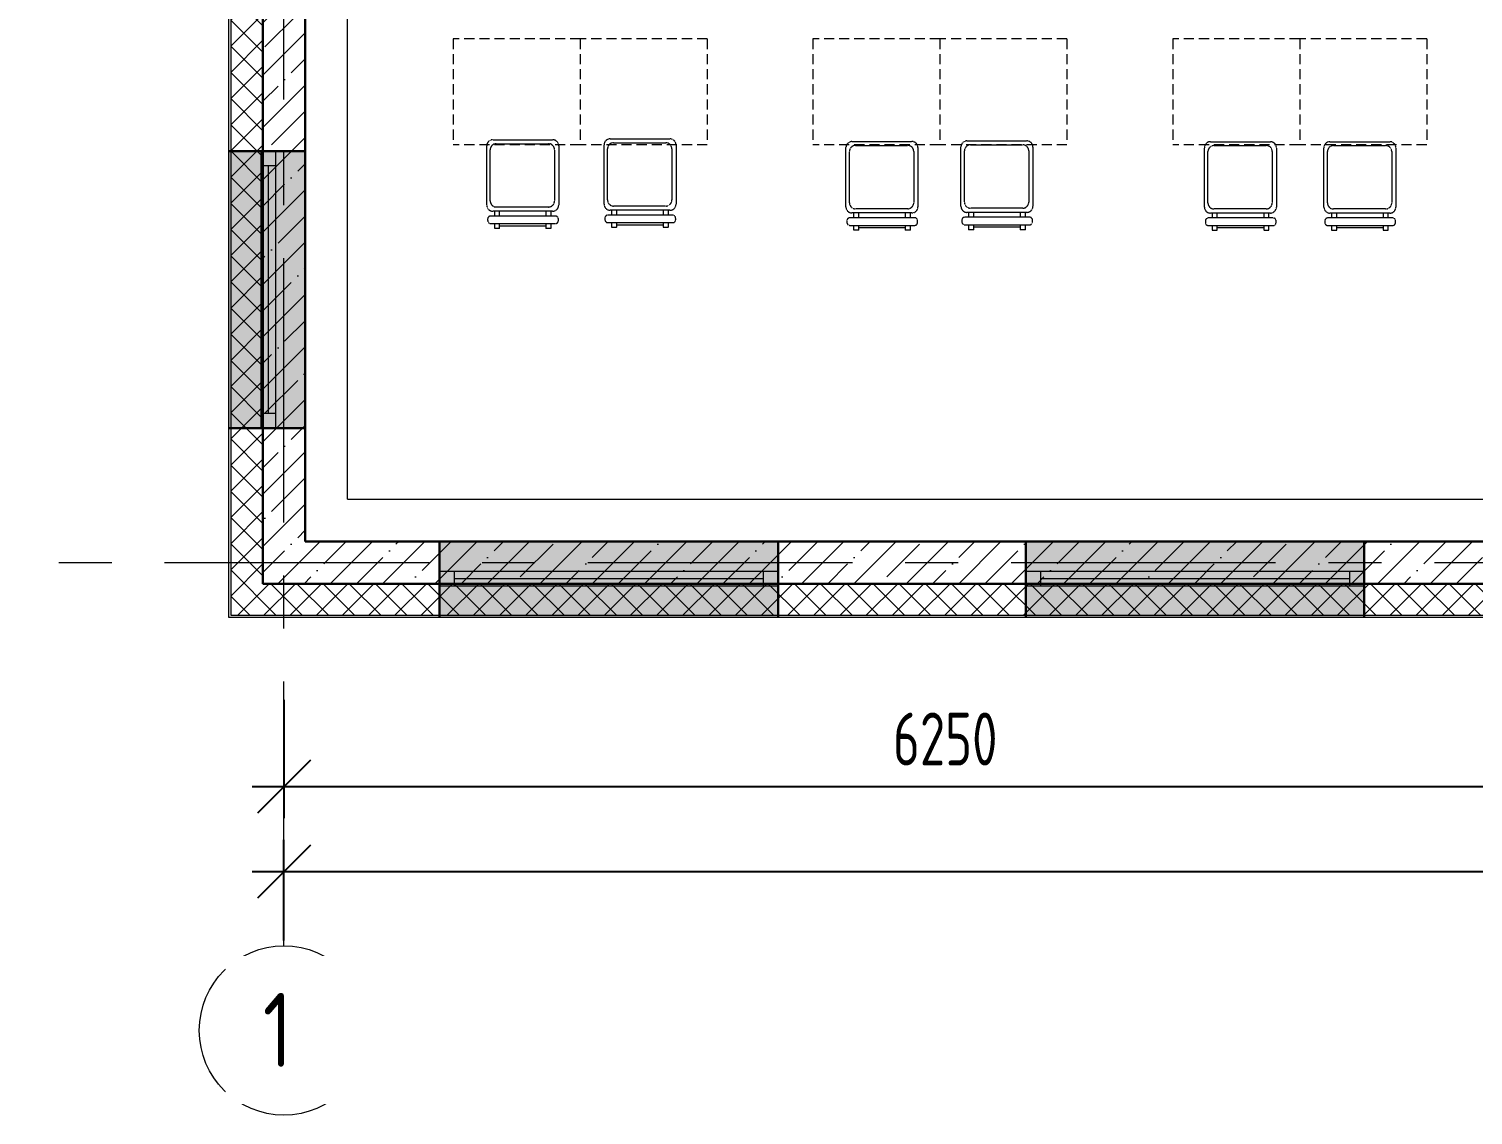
# Model space of a CAD drawing. Header units: millimetres. Extents: x -13407 to 95998, y -2719 to 109387.
# Drawn here: x -1205 to 5619, y -2719 to 2414 of the extents above; entities that cross this region are included whole.
import ezdxf

# ---------------------------------------------------------------- set-up
doc = ezdxf.new("R2010")
doc.units = ezdxf.units.MM
for name, pattern in [('CENTER', [2, 1.25, -0.25, 0.25, -0.25]), ('HIDDEN', [6, 4, -2]), ('HIDDEN2', [4.7625, 3.175, -1.5875])]:
    doc.linetypes.add(name, pattern=pattern)
for name, color, linetype, lineweight in [('АР_Навесной фасад', 5, 'Continuous', 5), ('АР_Окна БЛОК', 250, 'Continuous', 13), ('АР_Оси', 193, 'Continuous', 9), ('АР_Оси размеры', 164, 'Continuous', 9), ('АР_Подоконники', 163, 'Continuous', 9), ('АР_Сущ Несущая стена', 202, 'Continuous', 30), ('АР_Утеплитель', 250, 'Continuous', 9), ('АР_Штриховка монолит', 250, 'Continuous', 9), ('ТХ_мебель передв', 250, 'Continuous', 13)]:
    doc.layers.add(name, color=color, linetype=linetype, lineweight=lineweight)
doc.styles.add('ГОСТ 2.304', font='isocpeur.ttf', dxfattribs={"width": 0.7})
doc.dimstyles.new('СПДС', dxfattribs={"dimscale": 100, "dimtxt": 2.5, "dimasz": 2.5, "dimexe": 1.5, "dimexo": 0, "dimgap": 1, "dimtad": 1, "dimdec": 0, "dimrnd": 1, "dimtxsty": 'ГОСТ 2.304', "dimblk": 'OBLIQUE', "dimcen": 2.5, "dimdle": 1.5, "dimadec": 0, "dimazin": 2, "dimtfac": 0.75, "dimtdec": 0, "dimtmove": 1, "dimatfit": 3, "dimfxl": 1, "dimtolj": 1, "dimarcsym": 1})

# ---------------------------------------------------------------- blocks, each defined once
blk = doc.blocks.new('*U239')
h = blk.add_hatch(color=253)
h.dxf.hatch_style = 1
h.paths.add_polyline_path([(-1600, -140), (0, -140), (0, 220), (-1600, 220)])
at = {"color": 253, "lineweight": 30}
for p, q in [((-1600, -140), (-1600, 220)), ((0, -140), (0, 220))]:
    blk.add_line(p, q, dxfattribs=at)
at = {"color": 253}
for p, q in [((0, 220), (-1600, 220)), ((-1600, 70), (0, 70)), ((-1530, 0), (-1530, 70)), ((-70, 0), (-70, 70)), ((-1600, 0), (0, 0)), ((-1530, 35), (-70, 35)), ((-1600, -140), (0, -140)), ((-1600, -140), (-1600, -140)), ((-1600, -140), (-1600, -140)), ((0, -140), (0, -140)), ((0, -140), (0, -140))]:
    blk.add_line(p, q, dxfattribs=at)
blk = doc.blocks.new('*U182')
h = blk.add_hatch(color=253)
h.dxf.hatch_style = 1
h.paths.add_polyline_path([(-1600, -140), (0, -140), (0, 220), (-1600, 220)])
at = {"color": 253, "lineweight": 30}
for p, q in [((-1600, -140), (-1600, 220)), ((0, -140), (0, 220))]:
    blk.add_line(p, q, dxfattribs=at)
at = {"color": 253}
for p, q in [((0, 220), (-1600, 220)), ((-1600, 70), (0, 70)), ((-1530, 0), (-1530, 70)), ((-70, 0), (-70, 70)), ((-1600, 0), (0, 0)), ((-1530, 35), (-70, 35)), ((-1600, -140), (0, -140)), ((-1600, -140), (-1600, -140)), ((-1600, -140), (-1600, -140)), ((0, -140), (0, -140)), ((0, -140), (0, -140))]:
    blk.add_line(p, q, dxfattribs=at)
blk = doc.blocks.new('*U229')
h = blk.add_hatch(color=253)
h.dxf.hatch_style = 1
h.paths.add_polyline_path([(-1310, 140), (0, 140), (0, -220), (-1310, -220)])
at = {"color": 253, "lineweight": 30}
for p, q in [((-1310, 140), (-1310, -220)), ((0, 140), (0, -220))]:
    blk.add_line(p, q, dxfattribs=at)
at = {"color": 253}
for p, q in [((-1310, 140), (0, 140)), ((-1310, 140), (-1310, 140)), ((-1310, 140), (-1310, 140)), ((0, 140), (0, 140)), ((0, 140), (0, 140)), ((-1310, 0), (0, 0)), ((-1240, 0), (-1240, -70)), ((-1240, -35), (-70, -35)), ((-70, 0), (-70, -70)), ((-1310, -70), (0, -70)), ((0, -220), (-1310, -220))]:
    blk.add_line(p, q, dxfattribs=at)
blk = doc.blocks.new('_Oblique')
at = {"color": 253, "linetype": 'ByBlock', "lineweight": -2}
blk.add_line((-0.5, -0.5), (0.5, 0.5), dxfattribs=at)
blk = doc.blocks.new('*D302')
at = {"layer": 'АР_Оси размеры', "color": 253, "lineweight": -2, "ltscale": 100, "transparency": 16777216}
for p, q in [((0, -756.5), (0, -1316.4)), ((6250, -756.5), (6250, -1316.4)), ((-150, -1166.4), (6400, -1166.4))]:
    blk.add_line(p, q, dxfattribs=at)
at = {"layer": 'АР_Оси размеры', "color": 253, "lineweight": -2, "ltscale": 100, "transparency": 16777216, "xscale": 250, "yscale": 250, "zscale": 250, "rotation": 180}
blk.add_blockref('_Oblique', (0, -1166.4), dxfattribs=at)
at = {"layer": 'АР_Оси размеры', "color": 253, "lineweight": -2, "ltscale": 100, "transparency": 16777216, "xscale": 250, "yscale": 250, "zscale": 250}
blk.add_blockref('_Oblique', (6250, -1166.4), dxfattribs=at)
at = {"layer": 'АР_Оси размеры', "color": 253, "ltscale": 100, "transparency": 16777216, "insert": (3125, -941.4), "char_height": 250, "attachment_point": 5, "style": 'ГОСТ 2.304'}
blk.add_mtext('\\A1;6250', dxfattribs=at)
blk = doc.blocks.new('*D298')
at = {"layer": 'АР_Оси размеры', "color": 253, "lineweight": -2, "ltscale": 100, "transparency": 16777216}
for p, q in [((0, -1894.1), (0, -1418.5)), ((68415, -1894.1), (68415, -1418.5)), ((-150, -1568.5), (68565, -1568.5))]:
    blk.add_line(p, q, dxfattribs=at)
at = {"layer": 'АР_Оси размеры', "color": 253, "lineweight": -2, "ltscale": 100, "transparency": 16777216, "xscale": 250, "yscale": 250, "zscale": 250, "rotation": 180}
blk.add_blockref('_Oblique', (0, -1568.5), dxfattribs=at)
at = {"layer": 'АР_Оси размеры', "color": 253, "lineweight": -2, "ltscale": 100, "transparency": 16777216, "xscale": 250, "yscale": 250, "zscale": 250}
blk.add_blockref('_Oblique', (68415, -1568.5), dxfattribs=at)
at = {"layer": 'АР_Оси размеры', "color": 253, "ltscale": 100, "transparency": 16777216, "insert": (34207.5, -1343.5), "char_height": 250, "attachment_point": 5, "style": 'ГОСТ 2.304'}
blk.add_mtext('\\A1;68415', dxfattribs=at)
blk = doc.blocks.new('_Стул резерв')
at = {"color": 253, "linetype": 'HIDDEN', "ltscale": 0.1, "extrusion": (6.19742e-05, -0.000470712, 1)}
for p, q in [((0, 81.6, 0), (0, 58.9, 0)), ((24.3, 58.9, 0), (24.3, 81.6, 0)), ((244, 81.6, 0), (244, 58.9, 0)), ((268.3, 58.9, 0), (268.3, 81.6, 0)), ((-31.6, 45, 0), (-31.6, 37.1, 0)), ((288.6, 58.9, 0), (-17.6, 58.9, 0)), ((-17.6, 23.2, 0), (288.6, 23.2, 0)), ((0, 23.2, 0), (0, 0)), ((24.3, 0, 0), (0, 0)), ((24.3, 0, 0), (24.3, 23.2, 0)), ((244, 11.6, 0), (24.3, 11.6, 0)), ((244, 23.2, 0), (244, 0, 0)), ((268.3, 0, 0), (244, 0, 0)), ((268.3, 0, 0), (268.3, 23.2, 0)), ((302.6, 37.1, 0), (302.6, 45, 0))]:
    blk.add_line(p, q, dxfattribs=at)
for points in [[(275.5, 81.9), (-7.4, 81.9, -0.414169), (-36.1, 110.6), (-36.1, 390.6, -0.414258), (-7.4, 419.3), (275.5, 419.3, -0.414169), (304.2, 390.6), (304.2, 110.6, -0.414258)], [(255.8, 101.6), (9.2, 101.6, -0.414214), (-19.5, 130.3), (-19.5, 372.2, -0.414214), (9.2, 400.9), (255.8, 400.9, -0.414214), (284.5, 372.2), (284.5, 130.3, -0.414214)]]:
    blk.add_lwpolyline(points, format="xyb", close=True, dxfattribs=at)
for centre, start, end in [((-17.6, 45), 90, 180), ((-17.6, 37.1), 180, 270), ((288.6, 45, 0), 0, 90), ((288.6, 37.1, 0), 270, 0)]:
    blk.add_arc(centre, 13.9, start, end, dxfattribs=at)
blk = doc.blocks.new('_стол.резерв')
at = {"color": 253, "linetype": 'HIDDEN2', "ltscale": 15}
for p, q in [((-20, 500), (-20, 0)), ((580, 500), (-20, 500)), ((580, 500), (580, 0)), ((580, 0), (-20, 0))]:
    blk.add_line(p, q, dxfattribs=at)

msp = doc.modelspace()

# ---------------------------------------------------------------- hatches: boundary and pattern name
at = {"layer": 'АР_Утеплитель', "ltscale": 100}
h = msp.add_hatch(dxfattribs=at)
h.set_pattern_fill('ANSI37', color=253, scale=700)
h.set_pattern_definition([(45, (-945096.63, 49045.73), (-61.871843, 61.871843), []), (135, (-945096.63, 49045.73), (-61.871843, -61.871843), [])])
h.paths.add_polyline_path([(-100, 9502.2), (6250, 9502.2), (6250, 26732.2), (-750.2, 26732.2), (-750.2, 28452.2), (-900.2, 28452.2), (-900.2, 26582.2), (6100, 26582.2), (6100, 9652.2), (-250, 9652.2), (-250, -357.8), (13150, -357.8), (13150, 5992.2), (21270, 5992.2), (21270, 11182.2), (29537.4, 11182.2), (29537.4, 10932.2), (29687.4, 10932.2), (29687.4, 11332.2), (21120, 11332.2), (21120, 6142.2), (13000, 6142.2), (13000, -207.8), (-100, -207.8)])
at = {"layer": 'АР_Штриховка монолит', "ltscale": 100}
h = msp.add_hatch(dxfattribs=at)
h.set_pattern_fill('ANSI35', color=253, scale=700)
h.set_pattern_definition([(45, (-944996.7, 49723.72), (-123.743687, 123.743687), []), (45, (-944872.95, 49723.72), (-123.743687, 123.743687), [218.75, -43.75, 0, -43.75])])
h.paths.add_polyline_path([(100, 9302.2), (-100, 9302.2), (-100, -207.8), (12053.2, -207.8), (12053.2, -7.8), (100, -7.8)])

# ---------------------------------------------------------------- linework, layer by layer
at = {"layer": 'АР_Навесной фасад', "color": 253, "ltscale": 100}
for points in [[(-260, -367.8), (-260.4, 9662.2)], [(-250, -357.8), (-250.4, 9652.2)], [(13160, -367.8), (-260, -367.8)], [(13150, -357.8), (-250, -357.8)]]:
    msp.add_lwpolyline(points, dxfattribs=at)
at = {"layer": 'АР_Оси', "color": 253, "linetype": 'CENTER', "ltscale": 1000}
for p, q in [((0, -1919.1), (0, 12559.1)), ((-12563.8, -107.8), (71033.4, -107.8))]:
    msp.add_line(p, q, dxfattribs=at)
at = {"layer": 'АР_Оси', "color": 253, "ltscale": 0.5}
msp.add_circle((0, -2319.1), 400, dxfattribs=at)
at = {"layer": 'АР_Подоконники', "color": 253, "ltscale": 100}
for q in [(300, 8767.2), (6250, 192.2)]:
    msp.add_line((300, 192.2), q, dxfattribs=at)
at = {"layer": 'АР_Сущ Несущая стена', "color": 253, "ltscale": 100}
for p, q in [((-100, -207.8), (-100, 9502.2)), ((100, -7.8), (100, 9302.2)), ((100, -7.8), (12800, -7.8)), ((-100, -207.8), (13000, -207.8))]:
    msp.add_line(p, q, dxfattribs=at)

# ---------------------------------------------------------------- block references
at = {"layer": 'АР_Окна БЛОК', "color": 253, "rotation": 270}
msp.add_blockref('*U229', (-40, 527.2), dxfattribs=at)
at = {"layer": 'АР_Окна БЛОК', "color": 253, "xscale": -1, "rotation": 180}
for name, p in [('*U239', (2335, -147.8)), ('*U182', (5105, -147.8))]:
    msp.add_blockref(name, p, dxfattribs=at)
at = {"layer": 'ТХ_мебель передв', "color": 253}
for name, p in [('_стол.резерв', (820, 1867)), ('_стол.резерв', (1420, 1867)), ('_стол.резерв', (2520, 1867)), ('_стол.резерв', (3120, 1867)), ('_стол.резерв', (4220, 1867)), ('_стол.резерв', (4820, 1867)), ('_Стул резерв', (994.2, 1471, 196.8)), ('_Стул резерв', (1548.5, 1475.5, 196.8)), ('_Стул резерв', (2691.7, 1462.7, 196.8)), ('_Стул резерв', (3235.1, 1465.5, 196.8)), ('_Стул резерв', (4385.7, 1462, 196.8)), ('_Стул резерв', (4950.3, 1462, 196.8))]:
    msp.add_blockref(name, p, dxfattribs=at)

# ---------------------------------------------------------------- dimensions: what is measured, and where the dimension line sits
at = {"layer": 'АР_Оси размеры', "color": 253, "ltscale": 100}
for base, p1, p2, picture, middle in [((6250, -1166.4), (0, -756.5), (6250, -756.5), '*D302', (3125, -941.4)), ((68415, -1568.5), (0, -1894.1), (68415, -1894.1), '*D298', (34207.5, -1343.5))]:
    dim = msp.add_linear_dim(base=base, p1=p1, p2=p2, dimstyle='СПДС', override={"dimclrd": 253, "dimclre": 253, "dimclrt": 253}, dxfattribs=at)
    dim.commit()
    dim.dimension.update_dxf_attribs({"geometry": picture, "text_midpoint": middle})

# ---------------------------------------------------------------- next in the draw order: texts
at = {"layer": 'АР_Оси', "color": 253, "insert": (-99.8, -2141.3), "char_height": 350, "attachment_point": 1, "line_spacing_factor": 1.149209, "style": 'ГОСТ 2.304', "bg_fill": 2}
msp.add_mtext('{\\W0.8;1}', dxfattribs=at)

doc.saveas('drawing.dxf')
